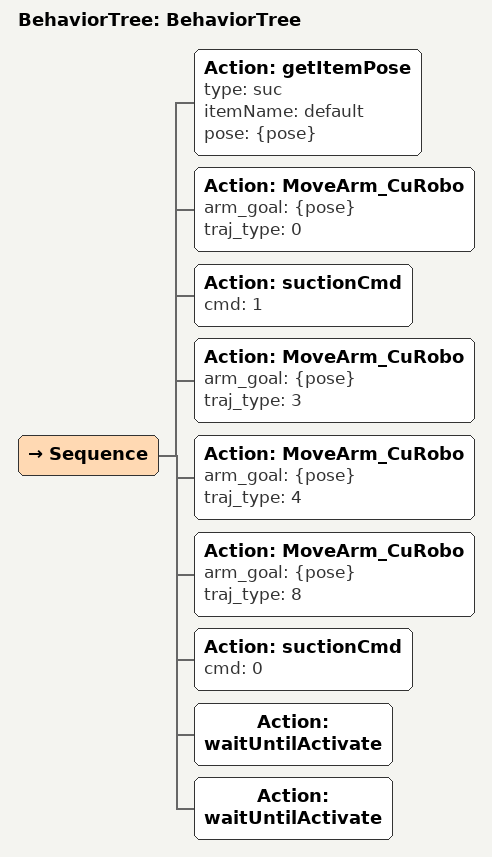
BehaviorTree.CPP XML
<?xml version="1.0"?>
<root main_tree_to_execute="BehaviorTree">
    <BehaviorTree ID="BehaviorTree">

        <Sequence>

            <!-- ############### Retrival ####################### -->

            <Action ID="getItemPose" type="suc" itemName="default" pose="{pose}"/>

            <Action ID="MoveArm_CuRobo" arm_goal="{pose}" traj_type="0"/>

            <Action ID="suctionCmd" cmd="1"/>

            <Action ID="MoveArm_CuRobo" arm_goal="{pose}" traj_type="3"/>

            <Action ID="MoveArm_CuRobo" arm_goal="{pose}" traj_type="4"/>

            <Action ID="MoveArm_CuRobo" arm_goal="{pose}" traj_type="8"/>

            <Action ID="suctionCmd" cmd="0"/>

            <Action ID="waitUntilActivate"/>

            <Action ID="waitUntilActivate"/>
        </Sequence>
    </BehaviorTree>
</root>
